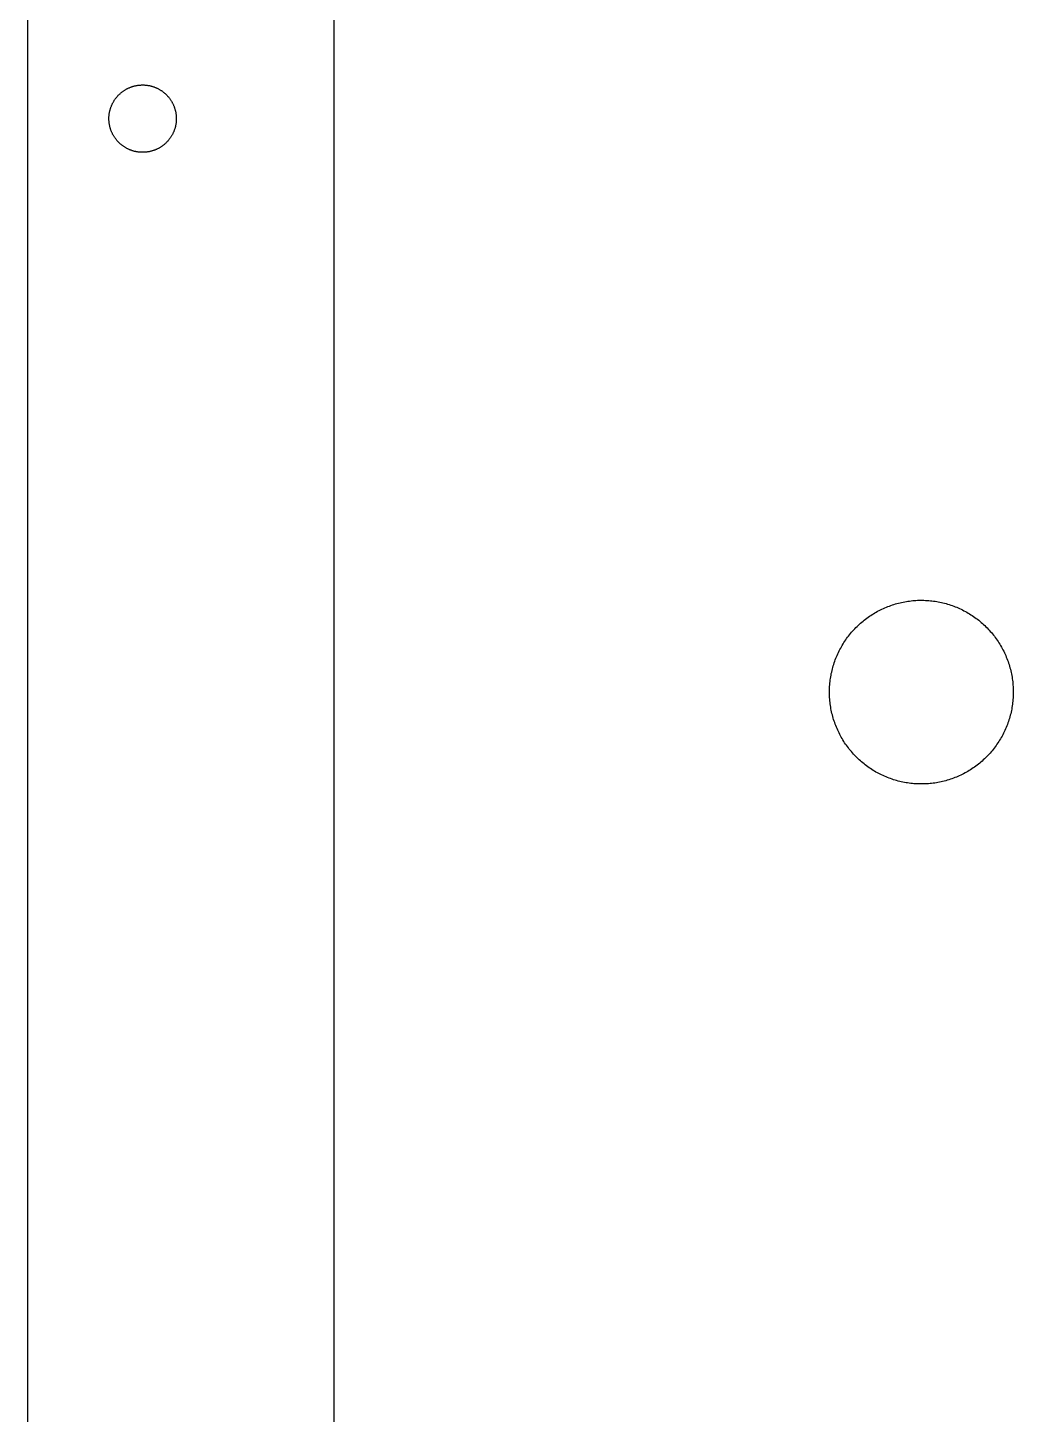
# Model space of a CAD drawing. Extents: x 313 to 538, y -9 to 739.
# Drawn here: x 312.5 to 376.9, y 89.2 to 179.8 of the extents above; entities that cross this region are included whole.
import ezdxf

# ---------------------------------------------------------------- set-up
doc = ezdxf.new("R2010")
doc.units = 0
doc.layers.add('Layer0', color=7, linetype='CONTINUOUS', true_color=0xffffff)

msp = doc.modelspace()

# ---------------------------------------------------------------- linework, layer by layer
at = {"layer": 'Layer0'}
for p, q in [((332.527, 27.84), (332.527, 714.84)), ((312.527, 29.84), (312.527, 712.84)), ((318.792, 175.66), (318.824, 175.681)), ((318.824, 175.681), (318.856, 175.702)), ((318.856, 175.702), (318.889, 175.722)), ((318.889, 175.722), (318.922, 175.742)), ((318.922, 175.742), (318.955, 175.761)), ((318.955, 175.761), (318.989, 175.779)), ((318.989, 175.779), (319.023, 175.797)), ((319.023, 175.797), (319.057, 175.814)), ((319.057, 175.814), (319.092, 175.831)), ((319.092, 175.831), (319.127, 175.847)), ((319.127, 175.847), (319.162, 175.862)), ((319.162, 175.862), (319.197, 175.877)), ((319.197, 175.877), (319.233, 175.891)), ((319.233, 175.891), (319.269, 175.905)), ((319.269, 175.905), (319.305, 175.918)), ((319.305, 175.918), (319.341, 175.93)), ((319.341, 175.93), (319.378, 175.942)), ((319.378, 175.942), (319.415, 175.953)), ((319.415, 175.953), (319.452, 175.963)), ((319.452, 175.963), (319.489, 175.973)), ((319.489, 175.973), (319.526, 175.982)), ((319.526, 175.982), (319.564, 175.99)), ((319.564, 175.99), (319.601, 175.998)), ((319.601, 175.998), (319.639, 176.005)), ((319.639, 176.005), (319.677, 176.012)), ((319.677, 176.012), (319.715, 176.018)), ((319.715, 176.018), (319.753, 176.023)), ((319.753, 176.023), (319.791, 176.027)), ((319.791, 176.027), (319.829, 176.031)), ((319.829, 176.031), (319.867, 176.034)), ((319.867, 176.034), (319.906, 176.036)), ((319.906, 176.036), (319.944, 176.038)), ((319.944, 176.038), (319.983, 176.039)), ((319.983, 176.039), (320.021, 176.04)), ((320.021, 176.04), (320.059, 176.04)), ((320.059, 176.04), (320.098, 176.039)), ((320.098, 176.039), (320.136, 176.037)), ((320.136, 176.037), (320.174, 176.035)), ((320.174, 176.035), (320.213, 176.032)), ((320.213, 176.032), (320.251, 176.028)), ((320.251, 176.028), (320.289, 176.024)), ((320.289, 176.024), (320.327, 176.019)), ((320.327, 176.019), (320.365, 176.014)), ((320.365, 176.014), (320.403, 176.008)), ((320.403, 176.008), (320.441, 176.001)), ((320.441, 176.001), (320.478, 175.993)), ((320.478, 175.993), (320.516, 175.985)), ((320.516, 175.985), (320.553, 175.976)), ((320.553, 175.976), (320.591, 175.967)), ((320.591, 175.967), (320.628, 175.956)), ((320.628, 175.956), (320.664, 175.946)), ((320.664, 175.946), (320.701, 175.934)), ((320.701, 175.934), (320.738, 175.922)), ((320.738, 175.922), (320.774, 175.909)), ((320.774, 175.909), (320.81, 175.896)), ((320.81, 175.896), (320.846, 175.882)), ((320.846, 175.882), (320.881, 175.867)), ((320.881, 175.867), (320.916, 175.852)), ((320.916, 175.852), (320.951, 175.836)), ((320.951, 175.836), (320.986, 175.82)), ((320.986, 175.82), (321.02, 175.803)), ((321.02, 175.803), (321.055, 175.785)), ((321.055, 175.785), (321.088, 175.767)), ((321.088, 175.767), (321.122, 175.748)), ((321.122, 175.748), (321.155, 175.729)), ((321.155, 175.729), (321.188, 175.709)), ((321.188, 175.709), (321.22, 175.688)), ((321.22, 175.688), (321.252, 175.667)), ((318.031, 174.764), (318.047, 174.798)), ((318.047, 174.798), (318.064, 174.833)), ((318.064, 174.833), (318.082, 174.867)), ((318.082, 174.867), (318.1, 174.901)), ((318.1, 174.901), (318.119, 174.934)), ((318.119, 174.934), (318.138, 174.967)), ((318.138, 174.967), (318.158, 175)), ((318.158, 175), (318.179, 175.033)), ((318.179, 175.033), (318.2, 175.065)), ((318.2, 175.065), (318.222, 175.096)), ((318.222, 175.096), (318.244, 175.128)), ((318.244, 175.128), (318.267, 175.159)), ((318.267, 175.159), (318.29, 175.189)), ((318.29, 175.189), (318.314, 175.219)), ((318.314, 175.219), (318.338, 175.249)), ((318.338, 175.249), (318.363, 175.278)), ((318.363, 175.278), (318.388, 175.307)), ((318.388, 175.307), (318.414, 175.335)), ((318.414, 175.335), (318.44, 175.363)), ((318.44, 175.363), (318.467, 175.391)), ((318.467, 175.391), (318.495, 175.418)), ((318.495, 175.418), (318.522, 175.444)), ((318.522, 175.444), (318.551, 175.47)), ((318.551, 175.47), (318.579, 175.496)), ((318.579, 175.496), (318.608, 175.521)), ((318.608, 175.521), (318.638, 175.545)), ((318.638, 175.545), (318.668, 175.569)), ((318.668, 175.569), (318.698, 175.593)), ((318.698, 175.593), (318.729, 175.616)), ((318.729, 175.616), (318.76, 175.638)), ((318.76, 175.638), (318.792, 175.66)), ((321.252, 175.667), (321.284, 175.646)), ((321.284, 175.646), (321.315, 175.623)), ((321.315, 175.623), (321.346, 175.601)), ((321.346, 175.601), (321.377, 175.577)), ((321.377, 175.577), (321.407, 175.554)), ((321.407, 175.554), (321.437, 175.529)), ((321.437, 175.529), (321.466, 175.504)), ((321.466, 175.504), (321.495, 175.479)), ((321.495, 175.479), (321.523, 175.453)), ((321.523, 175.453), (321.551, 175.427)), ((321.551, 175.427), (321.578, 175.4)), ((321.578, 175.4), (321.605, 175.373)), ((321.605, 175.373), (321.632, 175.345)), ((321.632, 175.345), (321.658, 175.317)), ((321.658, 175.317), (321.684, 175.288)), ((321.684, 175.288), (321.709, 175.259)), ((321.709, 175.259), (321.733, 175.229)), ((321.733, 175.229), (321.757, 175.199)), ((321.757, 175.199), (321.781, 175.169)), ((321.781, 175.169), (321.803, 175.138)), ((321.803, 175.138), (321.826, 175.107)), ((321.826, 175.107), (321.848, 175.075)), ((321.848, 175.075), (321.869, 175.043)), ((321.869, 175.043), (321.89, 175.011)), ((321.89, 175.011), (321.91, 174.978)), ((321.91, 174.978), (321.929, 174.945)), ((321.929, 174.945), (321.948, 174.912)), ((321.948, 174.912), (321.967, 174.878)), ((321.967, 174.878), (321.985, 174.844)), ((321.985, 174.844), (322.002, 174.81)), ((322.002, 174.81), (322.019, 174.775)), ((322.019, 174.775), (322.035, 174.741)), ((317.827, 173.833), (317.828, 173.872)), ((317.828, 173.872), (317.829, 173.91)), ((317.829, 173.91), (317.83, 173.948)), ((317.83, 173.948), (317.832, 173.987)), ((317.832, 173.987), (317.835, 174.025)), ((317.835, 174.025), (317.839, 174.063)), ((317.839, 174.063), (317.843, 174.101)), ((317.843, 174.101), (317.848, 174.14)), ((317.848, 174.14), (317.854, 174.178)), ((317.854, 174.178), (317.86, 174.215)), ((317.86, 174.215), (317.867, 174.253)), ((317.867, 174.253), (317.874, 174.291)), ((317.874, 174.291), (317.882, 174.328)), ((317.882, 174.328), (317.891, 174.366)), ((317.891, 174.366), (317.901, 174.403)), ((317.901, 174.403), (317.911, 174.44)), ((317.911, 174.44), (317.922, 174.477)), ((317.922, 174.477), (317.933, 174.513)), ((317.933, 174.513), (317.945, 174.55)), ((317.945, 174.55), (317.958, 174.586)), ((317.958, 174.586), (317.971, 174.622)), ((317.971, 174.622), (317.985, 174.658)), ((317.985, 174.658), (318, 174.693)), ((318, 174.693), (318.015, 174.729)), ((318.015, 174.729), (318.031, 174.764)), ((322.035, 174.741), (322.05, 174.705)), ((322.05, 174.705), (322.065, 174.67)), ((322.065, 174.67), (322.079, 174.634)), ((322.079, 174.634), (322.093, 174.598)), ((322.093, 174.598), (322.105, 174.562)), ((322.105, 174.562), (322.118, 174.526)), ((322.118, 174.526), (322.129, 174.489)), ((322.129, 174.489), (322.14, 174.452)), ((322.14, 174.452), (322.151, 174.416)), ((322.151, 174.416), (322.161, 174.378)), ((322.161, 174.378), (322.17, 174.341)), ((322.17, 174.341), (322.178, 174.304)), ((322.178, 174.304), (322.186, 174.266)), ((322.186, 174.266), (322.193, 174.228)), ((322.193, 174.228), (322.199, 174.19)), ((322.199, 174.19), (322.205, 174.152)), ((322.205, 174.152), (322.21, 174.114)), ((322.21, 174.114), (322.215, 174.076)), ((322.215, 174.076), (322.218, 174.038)), ((322.218, 174.038), (322.222, 174)), ((322.222, 174), (322.224, 173.961)), ((322.224, 173.961), (322.226, 173.923)), ((322.226, 173.923), (322.227, 173.885)), ((322.227, 173.885), (322.227, 173.846)), ((317.828, 173.795), (317.827, 173.833)), ((317.829, 173.757), (317.828, 173.795)), ((317.831, 173.718), (317.829, 173.757)), ((317.833, 173.68), (317.831, 173.718)), ((317.836, 173.642), (317.833, 173.68)), ((317.84, 173.603), (317.836, 173.642)), ((317.845, 173.565), (317.84, 173.603)), ((317.85, 173.527), (317.845, 173.565)), ((317.856, 173.489), (317.85, 173.527)), ((317.862, 173.451), (317.856, 173.489)), ((317.869, 173.414), (317.862, 173.451)), ((317.877, 173.376), (317.869, 173.414)), ((317.885, 173.339), (317.877, 173.376)), ((317.894, 173.301), (317.885, 173.339)), ((317.904, 173.264), (317.894, 173.301)), ((317.914, 173.227), (317.904, 173.264)), ((317.925, 173.19), (317.914, 173.227)), ((317.937, 173.154), (317.925, 173.19)), ((317.949, 173.117), (317.937, 173.154)), ((317.962, 173.081), (317.949, 173.117)), ((317.976, 173.045), (317.962, 173.081)), ((317.99, 173.01), (317.976, 173.045)), ((318.005, 172.974), (317.99, 173.01)), ((318.02, 172.939), (318.005, 172.974)), ((322.055, 172.986), (322.04, 172.951)), ((322.07, 173.022), (322.055, 172.986)), ((322.084, 173.058), (322.07, 173.022)), ((322.097, 173.094), (322.084, 173.058)), ((322.11, 173.13), (322.097, 173.094)), ((322.122, 173.166), (322.11, 173.13)), ((322.133, 173.203), (322.122, 173.166)), ((322.144, 173.24), (322.133, 173.203)), ((322.154, 173.277), (322.144, 173.24)), ((322.164, 173.314), (322.154, 173.277)), ((322.173, 173.351), (322.164, 173.314)), ((322.181, 173.389), (322.173, 173.351)), ((322.188, 173.426), (322.181, 173.389)), ((322.195, 173.464), (322.188, 173.426)), ((322.201, 173.502), (322.195, 173.464)), ((322.207, 173.54), (322.201, 173.502)), ((322.212, 173.578), (322.207, 173.54)), ((322.216, 173.616), (322.212, 173.578)), ((322.22, 173.655), (322.216, 173.616)), ((322.223, 173.693), (322.22, 173.655)), ((322.225, 173.731), (322.223, 173.693)), ((322.226, 173.77), (322.225, 173.731)), ((322.227, 173.808), (322.226, 173.77)), ((322.227, 173.846), (322.227, 173.808)), ((318.036, 172.904), (318.02, 172.939)), ((318.053, 172.87), (318.036, 172.904)), ((318.07, 172.835), (318.053, 172.87)), ((318.088, 172.801), (318.07, 172.835)), ((318.106, 172.768), (318.088, 172.801)), ((318.125, 172.734), (318.106, 172.768)), ((318.145, 172.701), (318.125, 172.734)), ((318.165, 172.668), (318.145, 172.701)), ((318.186, 172.636), (318.165, 172.668)), ((318.207, 172.604), (318.186, 172.636)), ((318.229, 172.573), (318.207, 172.604)), ((318.251, 172.541), (318.229, 172.573)), ((318.274, 172.511), (318.251, 172.541)), ((318.298, 172.48), (318.274, 172.511)), ((318.322, 172.45), (318.298, 172.48)), ((318.346, 172.421), (318.322, 172.45)), ((318.371, 172.392), (318.346, 172.421)), ((318.397, 172.363), (318.371, 172.392)), ((318.423, 172.335), (318.397, 172.363)), ((318.449, 172.307), (318.423, 172.335)), ((318.476, 172.28), (318.449, 172.307)), ((318.504, 172.253), (318.476, 172.28)), ((318.532, 172.226), (318.504, 172.253)), ((318.56, 172.201), (318.532, 172.226)), ((318.589, 172.175), (318.56, 172.201)), ((318.618, 172.15), (318.589, 172.175)), ((318.648, 172.126), (318.618, 172.15)), ((318.678, 172.102), (318.648, 172.126)), ((318.709, 172.079), (318.678, 172.102)), ((318.74, 172.056), (318.709, 172.079)), ((318.771, 172.034), (318.74, 172.056)), ((321.326, 172.064), (321.295, 172.041)), ((321.357, 172.087), (321.326, 172.064)), ((321.387, 172.11), (321.357, 172.087)), ((321.417, 172.134), (321.387, 172.11)), ((321.447, 172.159), (321.417, 172.134)), ((321.476, 172.184), (321.447, 172.159)), ((321.504, 172.209), (321.476, 172.184)), ((321.533, 172.235), (321.504, 172.209)), ((321.56, 172.262), (321.533, 172.235)), ((321.588, 172.289), (321.56, 172.262)), ((321.615, 172.316), (321.588, 172.289)), ((321.641, 172.344), (321.615, 172.316)), ((321.667, 172.373), (321.641, 172.344)), ((321.692, 172.401), (321.667, 172.373)), ((321.717, 172.431), (321.692, 172.401)), ((321.741, 172.46), (321.717, 172.431)), ((321.765, 172.491), (321.741, 172.46)), ((321.788, 172.521), (321.765, 172.491)), ((321.811, 172.552), (321.788, 172.521)), ((321.833, 172.583), (321.811, 172.552)), ((321.855, 172.615), (321.833, 172.583)), ((321.876, 172.647), (321.855, 172.615)), ((321.897, 172.68), (321.876, 172.647)), ((321.917, 172.712), (321.897, 172.68)), ((321.936, 172.745), (321.917, 172.712)), ((321.955, 172.779), (321.936, 172.745)), ((321.973, 172.813), (321.955, 172.779)), ((321.991, 172.847), (321.973, 172.813)), ((322.008, 172.881), (321.991, 172.847)), ((322.024, 172.916), (322.008, 172.881)), ((322.04, 172.951), (322.024, 172.916)), ((318.803, 172.012), (318.771, 172.034)), ((318.835, 171.991), (318.803, 172.012)), ((318.867, 171.971), (318.835, 171.991)), ((318.9, 171.951), (318.867, 171.971)), ((318.933, 171.931), (318.9, 171.951)), ((318.967, 171.913), (318.933, 171.931)), ((319, 171.894), (318.967, 171.913)), ((319.034, 171.877), (319, 171.894)), ((319.069, 171.86), (319.034, 171.877)), ((319.104, 171.843), (319.069, 171.86)), ((319.139, 171.827), (319.104, 171.843)), ((319.174, 171.812), (319.139, 171.827)), ((319.209, 171.798), (319.174, 171.812)), ((319.245, 171.784), (319.209, 171.798)), ((319.281, 171.77), (319.245, 171.784)), ((319.317, 171.758), (319.281, 171.77)), ((319.354, 171.746), (319.317, 171.758)), ((319.39, 171.734), (319.354, 171.746)), ((319.427, 171.723), (319.39, 171.734)), ((319.464, 171.713), (319.427, 171.723)), ((319.502, 171.704), (319.464, 171.713)), ((319.539, 171.695), (319.502, 171.704)), ((319.576, 171.687), (319.539, 171.695)), ((319.614, 171.679), (319.576, 171.687)), ((319.652, 171.672), (319.614, 171.679)), ((319.69, 171.666), (319.652, 171.672)), ((319.728, 171.66), (319.69, 171.666)), ((319.766, 171.655), (319.728, 171.66)), ((319.804, 171.651), (319.766, 171.655)), ((319.842, 171.648), (319.804, 171.651)), ((319.88, 171.645), (319.842, 171.648)), ((319.919, 171.643), (319.88, 171.645)), ((319.957, 171.641), (319.919, 171.643)), ((319.996, 171.64), (319.957, 171.641)), ((320.034, 171.64), (319.996, 171.64)), ((320.072, 171.64), (320.034, 171.64)), ((320.111, 171.641), (320.072, 171.64)), ((320.149, 171.643), (320.111, 171.641)), ((320.187, 171.646), (320.149, 171.643)), ((320.226, 171.649), (320.187, 171.646)), ((320.264, 171.653), (320.226, 171.649)), ((320.302, 171.657), (320.264, 171.653)), ((320.34, 171.662), (320.302, 171.657)), ((320.378, 171.668), (320.34, 171.662)), ((320.416, 171.674), (320.378, 171.668)), ((320.454, 171.682), (320.416, 171.674)), ((320.491, 171.689), (320.454, 171.682)), ((320.529, 171.698), (320.491, 171.689)), ((320.566, 171.707), (320.529, 171.698)), ((320.603, 171.716), (320.566, 171.707)), ((320.64, 171.727), (320.603, 171.716)), ((320.677, 171.738), (320.64, 171.727)), ((320.713, 171.75), (320.677, 171.738)), ((320.75, 171.762), (320.713, 171.75)), ((320.786, 171.775), (320.75, 171.762)), ((320.822, 171.788), (320.786, 171.775)), ((320.858, 171.802), (320.822, 171.788)), ((320.893, 171.817), (320.858, 171.802)), ((320.928, 171.833), (320.893, 171.817)), ((320.963, 171.849), (320.928, 171.833)), ((320.998, 171.865), (320.963, 171.849)), ((321.032, 171.883), (320.998, 171.865)), ((321.066, 171.9), (321.032, 171.883)), ((321.1, 171.919), (321.066, 171.9)), ((321.133, 171.938), (321.1, 171.919)), ((321.166, 171.957), (321.133, 171.938)), ((321.199, 171.978), (321.166, 171.957)), ((321.231, 171.998), (321.199, 171.978)), ((321.263, 172.02), (321.231, 171.998)), ((321.295, 172.041), (321.263, 172.02)), ((369.175, 142.143), (369.276, 142.172)), ((369.276, 142.172), (369.377, 142.199)), ((369.377, 142.199), (369.479, 142.224)), ((369.479, 142.224), (369.581, 142.247)), ((369.581, 142.247), (369.683, 142.269)), ((369.683, 142.269), (369.786, 142.288)), ((369.786, 142.288), (369.889, 142.306)), ((369.889, 142.306), (369.993, 142.323)), ((369.993, 142.323), (370.096, 142.337)), ((370.096, 142.337), (370.2, 142.35)), ((370.2, 142.35), (370.304, 142.36)), ((370.304, 142.36), (370.409, 142.369)), ((370.409, 142.369), (370.513, 142.376)), ((370.513, 142.376), (370.618, 142.382)), ((370.618, 142.382), (370.722, 142.385)), ((370.722, 142.385), (370.827, 142.387)), ((370.827, 142.387), (370.932, 142.387)), ((370.932, 142.387), (371.037, 142.385)), ((371.037, 142.385), (371.141, 142.381)), ((371.141, 142.381), (371.246, 142.375)), ((371.246, 142.375), (371.35, 142.368)), ((371.35, 142.368), (371.455, 142.358)), ((371.455, 142.358), (371.559, 142.347)), ((371.559, 142.347), (371.663, 142.334)), ((371.663, 142.334), (371.766, 142.32)), ((371.766, 142.32), (371.87, 142.303)), ((371.87, 142.303), (371.973, 142.285)), ((371.973, 142.285), (372.075, 142.264)), ((372.075, 142.264), (372.178, 142.242)), ((372.178, 142.242), (372.28, 142.219)), ((372.28, 142.219), (372.381, 142.193)), ((372.381, 142.193), (372.483, 142.166)), ((372.483, 142.166), (372.583, 142.137)), ((367.308, 141.217), (367.393, 141.278)), ((367.393, 141.278), (367.479, 141.338)), ((367.479, 141.338), (367.566, 141.396)), ((367.566, 141.396), (367.654, 141.453)), ((367.654, 141.453), (367.743, 141.508)), ((367.743, 141.508), (367.833, 141.562)), ((367.833, 141.562), (367.924, 141.614)), ((367.924, 141.614), (368.015, 141.665)), ((368.015, 141.665), (368.108, 141.714)), ((368.108, 141.714), (368.201, 141.761)), ((368.201, 141.761), (368.295, 141.807)), ((368.295, 141.807), (368.39, 141.851)), ((368.39, 141.851), (368.486, 141.894)), ((368.486, 141.894), (368.583, 141.934)), ((368.583, 141.934), (368.68, 141.973)), ((368.68, 141.973), (368.778, 142.011)), ((368.778, 142.011), (368.876, 142.046)), ((368.876, 142.046), (368.975, 142.08)), ((368.975, 142.08), (369.075, 142.113)), ((369.075, 142.113), (369.175, 142.143)), ((372.583, 142.137), (372.683, 142.106)), ((372.683, 142.106), (372.783, 142.074)), ((372.783, 142.074), (372.882, 142.039)), ((372.882, 142.039), (372.98, 142.003)), ((372.98, 142.003), (373.078, 141.966)), ((373.078, 141.966), (373.175, 141.926)), ((373.175, 141.926), (373.271, 141.885)), ((373.271, 141.885), (373.367, 141.842)), ((373.367, 141.842), (373.462, 141.798)), ((373.462, 141.798), (373.556, 141.752)), ((373.556, 141.752), (373.649, 141.704)), ((373.649, 141.704), (373.741, 141.655)), ((373.741, 141.655), (373.833, 141.604)), ((373.833, 141.604), (373.923, 141.551)), ((373.923, 141.551), (374.013, 141.497)), ((374.013, 141.497), (374.102, 141.442)), ((374.102, 141.442), (374.189, 141.384)), ((374.189, 141.384), (374.276, 141.326)), ((374.276, 141.326), (374.362, 141.265)), ((374.362, 141.265), (374.446, 141.204)), ((366.313, 140.292), (366.382, 140.371)), ((366.382, 140.371), (366.452, 140.448)), ((366.452, 140.448), (366.524, 140.525)), ((366.524, 140.525), (366.597, 140.6)), ((366.597, 140.6), (366.671, 140.674)), ((366.671, 140.674), (366.746, 140.747)), ((366.746, 140.747), (366.823, 140.818)), ((366.823, 140.818), (366.901, 140.888)), ((366.901, 140.888), (366.98, 140.956)), ((366.98, 140.956), (367.061, 141.024)), ((367.061, 141.024), (367.142, 141.089)), ((367.142, 141.089), (367.225, 141.154)), ((367.225, 141.154), (367.308, 141.217)), ((374.446, 141.204), (374.53, 141.141)), ((374.53, 141.141), (374.612, 141.076)), ((374.612, 141.076), (374.693, 141.01)), ((374.693, 141.01), (374.774, 140.942)), ((374.774, 140.942), (374.853, 140.874)), ((374.853, 140.874), (374.93, 140.803)), ((374.93, 140.803), (375.007, 140.732)), ((375.007, 140.732), (375.082, 140.659)), ((375.082, 140.659), (375.156, 140.585)), ((375.156, 140.585), (375.228, 140.509)), ((375.228, 140.509), (375.3, 140.433)), ((375.3, 140.433), (375.37, 140.355)), ((365.704, 139.441), (365.759, 139.531)), ((365.759, 139.531), (365.814, 139.62)), ((365.814, 139.62), (365.871, 139.708)), ((365.871, 139.708), (365.93, 139.794)), ((365.93, 139.794), (365.99, 139.88)), ((365.99, 139.88), (366.052, 139.965)), ((366.052, 139.965), (366.115, 140.048)), ((366.115, 140.048), (366.18, 140.131)), ((366.18, 140.131), (366.246, 140.212)), ((366.246, 140.212), (366.313, 140.292)), ((375.37, 140.355), (375.438, 140.276)), ((375.438, 140.276), (375.505, 140.195)), ((375.505, 140.195), (375.571, 140.114)), ((375.571, 140.114), (375.635, 140.031)), ((375.635, 140.031), (375.698, 139.947)), ((375.698, 139.947), (375.76, 139.862)), ((375.76, 139.862), (375.82, 139.777)), ((375.82, 139.777), (375.878, 139.69)), ((375.878, 139.69), (375.935, 139.602)), ((375.935, 139.602), (375.99, 139.513)), ((375.99, 139.513), (376.044, 139.423)), ((365.252, 138.498), (365.29, 138.596)), ((365.29, 138.596), (365.33, 138.693)), ((365.33, 138.693), (365.371, 138.789)), ((365.371, 138.789), (365.413, 138.885)), ((365.413, 138.885), (365.458, 138.98)), ((365.458, 138.98), (365.504, 139.074)), ((365.504, 139.074), (365.552, 139.167)), ((365.552, 139.167), (365.601, 139.259)), ((365.601, 139.259), (365.652, 139.351)), ((365.652, 139.351), (365.704, 139.441)), ((376.044, 139.423), (376.096, 139.332)), ((376.096, 139.332), (376.147, 139.241)), ((376.147, 139.241), (376.196, 139.148)), ((376.196, 139.148), (376.243, 139.055)), ((376.243, 139.055), (376.289, 138.96)), ((376.289, 138.96), (376.333, 138.865)), ((376.333, 138.865), (376.375, 138.77)), ((376.375, 138.77), (376.416, 138.673)), ((376.416, 138.673), (376.455, 138.576)), ((376.455, 138.576), (376.493, 138.478)), ((364.991, 137.594), (365.013, 137.696)), ((365.013, 137.696), (365.037, 137.798)), ((365.037, 137.798), (365.063, 137.9)), ((365.063, 137.9), (365.09, 138.001)), ((365.09, 138.001), (365.119, 138.101)), ((365.119, 138.101), (365.15, 138.201)), ((365.15, 138.201), (365.182, 138.301)), ((365.182, 138.301), (365.216, 138.4)), ((365.216, 138.4), (365.252, 138.498)), ((376.493, 138.478), (376.528, 138.38)), ((376.528, 138.38), (376.562, 138.281)), ((376.562, 138.281), (376.594, 138.181)), ((376.594, 138.181), (376.625, 138.081)), ((376.625, 138.081), (376.653, 137.98)), ((376.653, 137.98), (376.68, 137.879)), ((376.68, 137.879), (376.705, 137.777)), ((376.705, 137.777), (376.729, 137.675)), ((376.729, 137.675), (376.75, 137.573)), ((364.875, 136.659), (364.881, 136.764)), ((364.881, 136.764), (364.888, 136.868)), ((364.888, 136.868), (364.897, 136.973)), ((364.897, 136.973), (364.909, 137.077)), ((364.909, 137.077), (364.921, 137.181)), ((364.921, 137.181), (364.936, 137.284)), ((364.936, 137.284), (364.953, 137.388)), ((364.953, 137.388), (364.971, 137.491)), ((364.971, 137.491), (364.991, 137.594)), ((376.75, 137.573), (376.77, 137.47)), ((376.77, 137.47), (376.788, 137.367)), ((376.788, 137.367), (376.804, 137.263)), ((376.804, 137.263), (376.819, 137.16)), ((376.819, 137.16), (376.831, 137.056)), ((376.831, 137.056), (376.842, 136.951)), ((376.842, 136.951), (376.851, 136.847)), ((376.851, 136.847), (376.858, 136.743)), ((376.858, 136.743), (376.863, 136.638)), ((364.869, 136.45), (364.871, 136.555)), ((364.869, 136.345), (364.869, 136.45)), ((364.871, 136.241), (364.869, 136.345)), ((364.871, 136.555), (364.875, 136.659)), ((364.874, 136.136), (364.871, 136.241)), ((364.879, 136.031), (364.874, 136.136)), ((364.886, 135.927), (364.879, 136.031)), ((364.895, 135.823), (364.886, 135.927)), ((376.849, 135.906), (376.84, 135.801)), ((376.857, 136.01), (376.849, 135.906)), ((376.863, 136.115), (376.857, 136.01)), ((376.863, 136.638), (376.867, 136.533)), ((376.866, 136.219), (376.863, 136.115)), ((376.868, 136.324), (376.866, 136.219)), ((376.867, 136.533), (376.869, 136.429)), ((376.869, 136.429), (376.868, 136.324)), ((364.906, 135.718), (364.895, 135.823)), ((364.919, 135.615), (364.906, 135.718)), ((364.933, 135.511), (364.919, 135.615)), ((364.949, 135.407), (364.933, 135.511)), ((364.967, 135.304), (364.949, 135.407)), ((364.987, 135.201), (364.967, 135.304)), ((365.009, 135.099), (364.987, 135.201)), ((365.032, 134.997), (365.009, 135.099)), ((365.057, 134.895), (365.032, 134.997)), ((376.7, 134.976), (376.675, 134.874)), ((376.724, 135.078), (376.7, 134.976)), ((376.746, 135.18), (376.724, 135.078)), ((376.766, 135.283), (376.746, 135.18)), ((376.785, 135.386), (376.766, 135.283)), ((376.801, 135.49), (376.785, 135.386)), ((376.816, 135.593), (376.801, 135.49)), ((376.829, 135.697), (376.816, 135.593)), ((376.84, 135.801), (376.829, 135.697)), ((365.084, 134.794), (365.057, 134.895)), ((365.113, 134.693), (365.084, 134.794)), ((365.143, 134.593), (365.113, 134.693)), ((365.175, 134.493), (365.143, 134.593)), ((365.209, 134.394), (365.175, 134.493)), ((365.245, 134.296), (365.209, 134.394)), ((365.282, 134.198), (365.245, 134.296)), ((365.321, 134.101), (365.282, 134.198)), ((365.362, 134.004), (365.321, 134.101)), ((376.408, 134.081), (376.367, 133.985)), ((376.447, 134.178), (376.408, 134.081)), ((376.485, 134.276), (376.447, 134.178)), ((376.521, 134.374), (376.485, 134.276)), ((376.555, 134.473), (376.521, 134.374)), ((376.588, 134.573), (376.555, 134.473)), ((376.619, 134.673), (376.588, 134.573)), ((376.648, 134.773), (376.619, 134.673)), ((376.675, 134.874), (376.648, 134.773)), ((365.405, 133.909), (365.362, 134.004)), ((365.449, 133.814), (365.405, 133.909)), ((365.494, 133.719), (365.449, 133.814)), ((365.542, 133.626), (365.494, 133.719)), ((365.591, 133.534), (365.542, 133.626)), ((365.641, 133.442), (365.591, 133.534)), ((365.694, 133.351), (365.641, 133.442)), ((365.747, 133.261), (365.694, 133.351)), ((365.803, 133.172), (365.747, 133.261)), ((365.859, 133.084), (365.803, 133.172)), ((375.923, 133.154), (375.866, 133.066)), ((375.979, 133.243), (375.923, 133.154)), ((376.033, 133.333), (375.979, 133.243)), ((376.086, 133.423), (376.033, 133.333)), ((376.137, 133.515), (376.086, 133.423)), ((376.186, 133.607), (376.137, 133.515)), ((376.234, 133.7), (376.186, 133.607)), ((376.28, 133.794), (376.234, 133.7)), ((376.324, 133.889), (376.28, 133.794)), ((376.367, 133.985), (376.324, 133.889)), ((365.918, 132.997), (365.859, 133.084)), ((365.978, 132.912), (365.918, 132.997)), ((366.039, 132.827), (365.978, 132.912)), ((366.102, 132.743), (366.039, 132.827)), ((366.166, 132.66), (366.102, 132.743)), ((366.232, 132.579), (366.166, 132.66)), ((366.299, 132.499), (366.232, 132.579)), ((366.368, 132.419), (366.299, 132.499)), ((366.438, 132.341), (366.368, 132.419)), ((366.509, 132.265), (366.438, 132.341)), ((366.582, 132.189), (366.509, 132.265)), ((375.214, 132.249), (375.141, 132.174)), ((375.285, 132.326), (375.214, 132.249)), ((375.355, 132.403), (375.285, 132.326)), ((375.424, 132.482), (375.355, 132.403)), ((375.492, 132.562), (375.424, 132.482)), ((375.558, 132.644), (375.492, 132.562)), ((375.622, 132.726), (375.558, 132.644)), ((375.685, 132.809), (375.622, 132.726)), ((375.747, 132.894), (375.685, 132.809)), ((375.807, 132.98), (375.747, 132.894)), ((375.866, 133.066), (375.807, 132.98)), ((366.656, 132.115), (366.582, 132.189)), ((366.731, 132.042), (366.656, 132.115)), ((366.807, 131.971), (366.731, 132.042)), ((366.885, 131.9), (366.807, 131.971)), ((366.964, 131.832), (366.885, 131.9)), ((367.044, 131.764), (366.964, 131.832)), ((367.125, 131.698), (367.044, 131.764)), ((367.208, 131.633), (367.125, 131.698)), ((367.291, 131.57), (367.208, 131.633)), ((367.376, 131.509), (367.291, 131.57)), ((367.461, 131.448), (367.376, 131.509)), ((367.548, 131.39), (367.461, 131.448)), ((367.636, 131.332), (367.548, 131.39)), ((367.725, 131.277), (367.636, 131.332)), ((374.083, 131.321), (373.995, 131.266)), ((374.171, 131.378), (374.083, 131.321)), ((374.258, 131.436), (374.171, 131.378)), ((374.344, 131.496), (374.258, 131.436)), ((374.429, 131.557), (374.344, 131.496)), ((374.513, 131.62), (374.429, 131.557)), ((374.595, 131.685), (374.513, 131.62)), ((374.677, 131.75), (374.595, 131.685)), ((374.757, 131.818), (374.677, 131.75)), ((374.836, 131.886), (374.757, 131.818)), ((374.914, 131.956), (374.836, 131.886)), ((374.991, 132.027), (374.914, 131.956)), ((375.067, 132.1), (374.991, 132.027)), ((375.141, 132.174), (375.067, 132.1)), ((367.814, 131.223), (367.725, 131.277)), ((367.905, 131.17), (367.814, 131.223)), ((367.996, 131.119), (367.905, 131.17)), ((368.089, 131.07), (367.996, 131.119)), ((368.182, 131.022), (368.089, 131.07)), ((368.276, 130.976), (368.182, 131.022)), ((368.371, 130.932), (368.276, 130.976)), ((368.466, 130.889), (368.371, 130.932)), ((368.563, 130.848), (368.466, 130.889)), ((368.66, 130.808), (368.563, 130.848)), ((368.757, 130.771), (368.66, 130.808)), ((368.856, 130.735), (368.757, 130.771)), ((368.955, 130.7), (368.856, 130.735)), ((369.054, 130.668), (368.955, 130.7)), ((369.154, 130.637), (369.054, 130.668)), ((369.255, 130.608), (369.154, 130.637)), ((369.356, 130.581), (369.255, 130.608)), ((369.458, 130.555), (369.356, 130.581)), ((369.56, 130.532), (369.458, 130.555)), ((369.662, 130.51), (369.56, 130.532)), ((369.765, 130.489), (369.662, 130.51)), ((369.868, 130.471), (369.765, 130.489)), ((369.971, 130.455), (369.868, 130.471)), ((370.075, 130.44), (369.971, 130.455)), ((370.179, 130.427), (370.075, 130.44)), ((370.283, 130.416), (370.179, 130.427)), ((370.387, 130.406), (370.283, 130.416)), ((370.492, 130.399), (370.387, 130.406)), ((370.596, 130.393), (370.492, 130.399)), ((371.224, 130.398), (371.12, 130.392)), ((371.329, 130.405), (371.224, 130.398)), ((371.433, 130.414), (371.329, 130.405)), ((371.537, 130.424), (371.433, 130.414)), ((371.641, 130.437), (371.537, 130.424)), ((371.745, 130.451), (371.641, 130.437)), ((371.848, 130.468), (371.745, 130.451)), ((371.952, 130.486), (371.848, 130.468)), ((372.054, 130.505), (371.952, 130.486)), ((372.157, 130.527), (372.054, 130.505)), ((372.259, 130.55), (372.157, 130.527)), ((372.361, 130.575), (372.259, 130.55)), ((372.462, 130.602), (372.361, 130.575)), ((372.563, 130.631), (372.462, 130.602)), ((372.663, 130.661), (372.563, 130.631)), ((372.762, 130.694), (372.663, 130.661)), ((372.861, 130.728), (372.762, 130.694)), ((372.96, 130.763), (372.861, 130.728)), ((373.058, 130.801), (372.96, 130.763)), ((373.155, 130.84), (373.058, 130.801)), ((373.251, 130.88), (373.155, 130.84)), ((373.347, 130.923), (373.251, 130.88)), ((373.442, 130.967), (373.347, 130.923)), ((373.536, 131.013), (373.442, 130.967)), ((373.63, 131.06), (373.536, 131.013)), ((373.722, 131.109), (373.63, 131.06)), ((373.814, 131.16), (373.722, 131.109)), ((373.905, 131.212), (373.814, 131.16)), ((373.995, 131.266), (373.905, 131.212)), ((370.701, 130.389), (370.596, 130.393)), ((370.806, 130.387), (370.701, 130.389)), ((370.91, 130.387), (370.806, 130.387)), ((371.015, 130.389), (370.91, 130.387)), ((371.12, 130.392), (371.015, 130.389))]:
    msp.add_line(p, q, dxfattribs=at)

doc.saveas('drawing.dxf')
